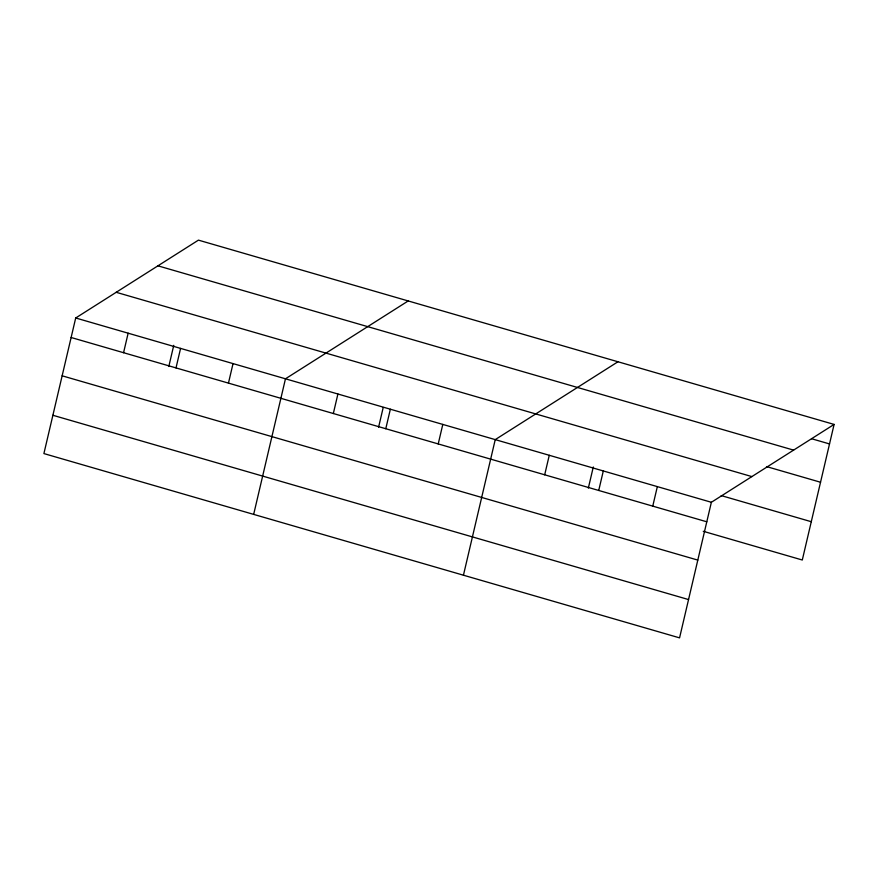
<?xml version="1.0" encoding="UTF-8"?>
<svg xmlns="http://www.w3.org/2000/svg" width="878" height="878" viewBox="0 0 878 878"><rect width="100%" height="100%" fill="white"/><g stroke="black" fill="none" stroke-linecap="round" stroke-linejoin="round"><path stroke-width="1.32" d="M75.706 317.99L43.9 453.575L679.561 637.867L711.367 502.282L834.1 424.425L198.439 240.133L75.706 317.99L711.367 502.282M123.568 352.715L128.144 333.19M168.806 366.477L173.756 345.339M176.006 367.915L180.583 348.401M228.456 383.115L233.032 363.602M253.665 514.398L285.471 378.802L408.204 300.945M333.333 413.527L337.909 394.013M378.572 427.29L383.214 407.48M385.782 428.727L390.359 409.214M438.221 443.939L442.797 424.414M463.441 575.211L495.236 439.626L617.969 361.758M544.689 474.8L549.266 455.287M588.337 488.102L593.298 466.975M598.73 490.462L603.307 470.948M652.76 506.134L657.337 486.621M834.1 424.425L802.294 560.01L703.245 531.289M811.513 438.715L829.523 443.939M157.93 265.825L793.602 450.118M766.505 466.58L820.535 482.241M116.203 292.297L751.864 476.589M721.233 495.598L811.283 521.708M71.129 337.503L706.79 521.795M62.14 375.806L697.801 560.098M52.889 415.272L688.55 599.564"/></g></svg>
